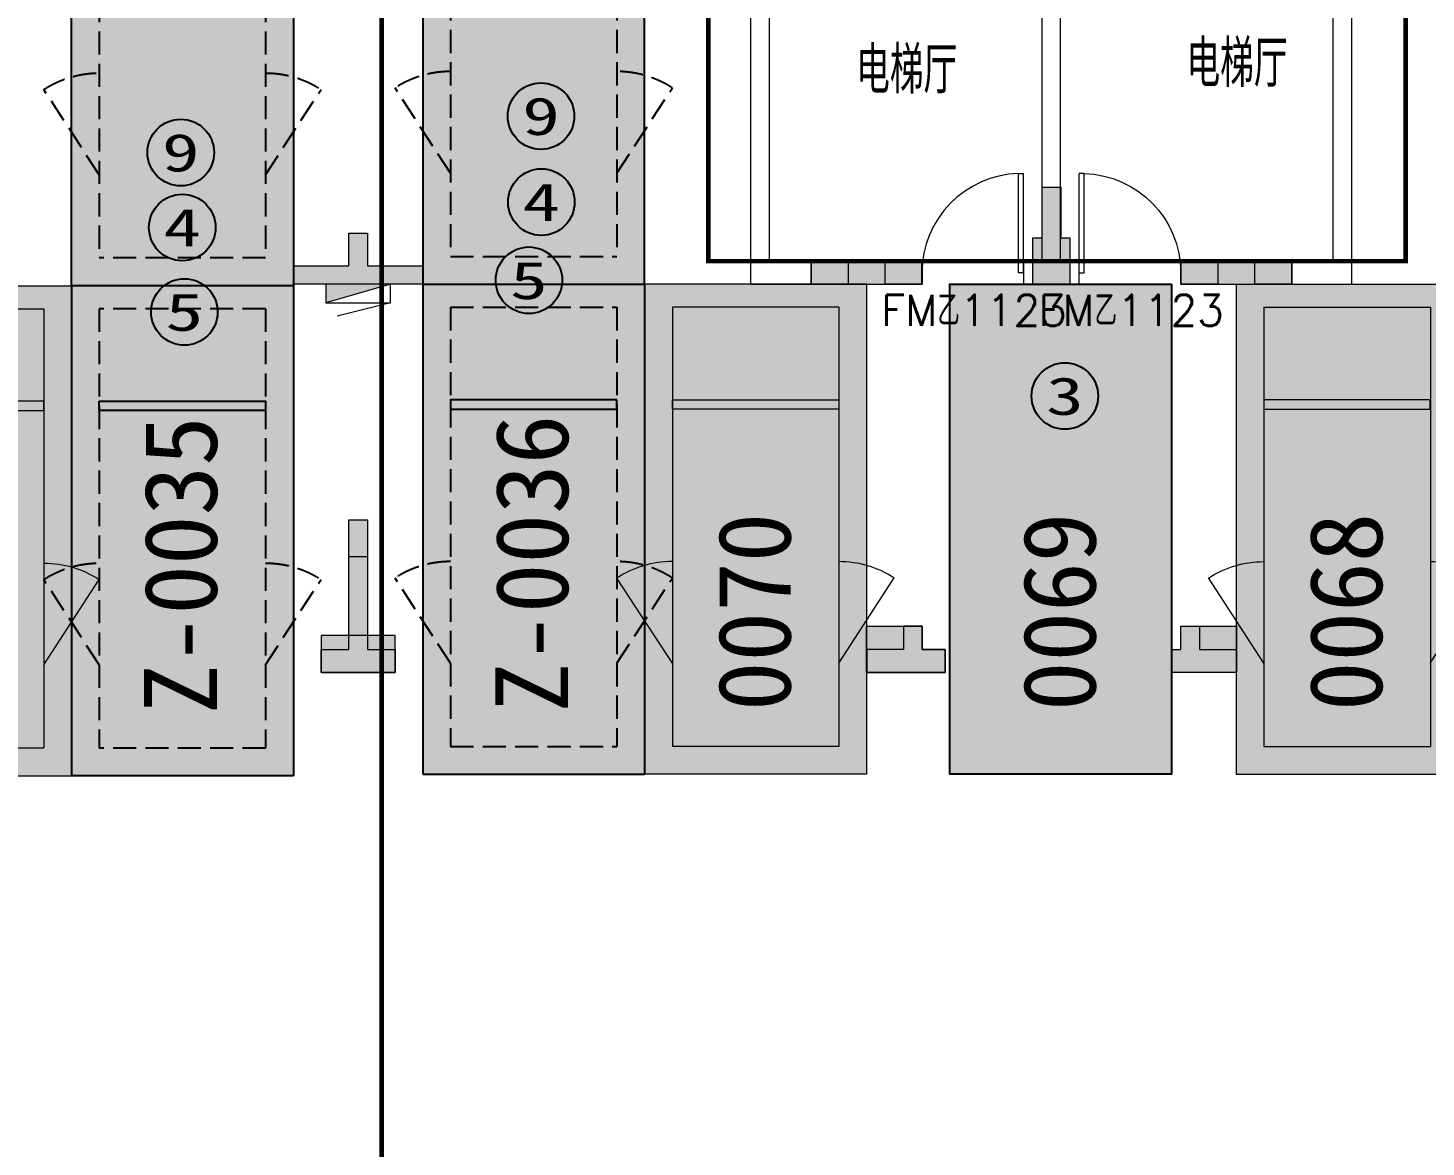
# Model space of a CAD drawing. Extents: x -264757 to 86229, y 4049843 to 4347093.
# Drawn here: x -22761 to -7636, y 4268776 to 4280879 of the extents above; entities that cross this region are included whole.
import ezdxf
from ezdxf.enums import TextEntityAlignment as Align

# ---------------------------------------------------------------- set-up
doc = ezdxf.new("R2010")
doc.units = 0
doc.header["$LTSCALE"] = 1000
doc.header["$MEASUREMENT"] = 0
doc.linetypes.add('AX-01DK-PB01$1$A-001-车位参照B1$0$A-001-车位参照B1$0$A-001-车位参照B1$0$A-H4-001-基本图形$0$A-001-车位B1$0$DASH', pattern=[0.35, 0.25, -0.1])
doc.linetypes.add('DASH', pattern=[0.35, 0.25, -0.1])
doc.layers.add('AX-01DK-PB01$0$AX-001DK-01-PB01-02$0$A-3-WinF(Text)', color=8, linetype='Continuous', plot=False)
for name, color, linetype in [('不利因素1-紧邻消火栓', 7, 'Continuous'), ('不利因素3-紧邻房间出入口', 7, 'Continuous'), ('不利因素4-紧邻行车坡道', 7, 'Continuous'), ('不利因素5-单面靠墙', 7, 'Continuous'), ('不可售车位', 255, 'Continuous'), ('子母车位', 7, 'Continuous'), ('普通车位', 7, 'Continuous')]:
    doc.layers.add(name, color=color, linetype=linetype)
doc.layers.add('无关图层', color=8, linetype='Continuous', lineweight=0)
doc.layers.add('车位归属楼栋范围线', color=7, linetype='Continuous', true_color=0x19e6c7)
doc.styles.add('AX-01DK-PB01$0$AX-001DK-01-PB01-02$0$_TCH_WINDOW', font='SIMPLEX', dxfattribs={"bigfont": 'GBCBIG'})
doc.styles.add('AX-01DK-PB01$0$Standard', font='gbenor.shx', dxfattribs={"bigfont": 'gbcbig.shx'})
doc.styles.add('AX-ACK-BIANH1$0$黑体', font='simhei.ttf')
doc.styles.add('SX-ACK-PB01-WNC-ALL$0$黑体', font='simhei.ttf')
doc.styles.add('黑体', font='simhei.ttf')

# ---------------------------------------------------------------- blocks, each defined once
blk = doc.blocks.new('A$C7e5eb487')
at = {"layer": '普通车位', "true_color": 0xf18f8e}
h = blk.add_hatch(color=11, dxfattribs=at)
h.dxf.hatch_style = 1
h.paths.add_polyline_path([(2400, 0), (2400, -5300), (0, -5300), (0, 0)])
blk = doc.blocks.new('普通车位')
at = {"layer": '无关图层'}
for p, q in [((-2.253, 3.186), (0.077, 3.764)), ((1.352, -1.38), (0.077, 3.764)), ((-1.889, 2.967), (-0.142, 3.4)), ((1.001, -1.21), (-0.142, 3.4)), ((-0.977, -1.958), (-2.253, 3.186)), ((-0.746, -1.643), (-1.889, 2.967)), ((-0.746, -1.643), (1.001, -1.21)), ((-0.977, -1.958), (1.352, -1.38))]:
    blk.add_line(p, q, dxfattribs=at)
for points in [[(0.074, 2.527), (0.879, 1.777)], [(-1.673, 2.094), (-2.033, 1.054)]]:
    blk.add_lwpolyline(points, dxfattribs=at)
blk.add_lwpolyline([(0.76, -0.239), (-0.987, -0.673), (-1.011, -0.575), (0.736, -0.142)], close=True, dxfattribs=at)
for centre, start, end in [((0.074, 2.527), 283.9287, 316.9845), ((-1.673, 2.094), 250.873, 283.9287)]:
    blk.add_arc(centre, 1.1, start, end, dxfattribs=at)
at = {"layer": '普通车位', "xscale": -0.0009999999999999812, "yscale": 0.0009999999999999812, "zscale": 0.0009999999999999812, "rotation": 13.92873520577783}
blk.add_blockref('A$C7e5eb487', (0.077, 3.764), dxfattribs=at)
blk = doc.blocks.new('A$C741380cb')
at = {"layer": '子母车位', "true_color": 0x0617f9}
h = blk.add_hatch(color=5, dxfattribs=at)
h.dxf.hatch_style = 1
h.paths.add_polyline_path([(2400, 0), (2400, -10400), (0, -10400), (0, 0)])
blk = doc.blocks.new('子母车位1')
at = {"layer": '子母车位', "color": 8, "linetype": 'AX-01DK-PB01$1$A-001-车位参照B1$0$A-001-车位参照B1$0$A-001-车位参照B1$0$A-H4-001-基本图形$0$A-001-车位B1$0$DASH'}
for p, q in [((330318, -478521), (332118, -478521)), ((330318, -478521), (330318, -483071, 0)), ((332118, -478521), (332118, -483071, 0)), ((330318, -483071, 0), (332118, -483071, 0)), ((330318, -483621, 0), (332118, -483621, 0)), ((330318, -483621, 0), (330318, -488371)), ((332118, -483621, 0), (332118, -488371)), ((330318, -488371), (332118, -488371))]:
    blk.add_line(p, q, dxfattribs=at)
at = {"layer": '子母车位', "color": 83}
for p, q in [((330018, -483371, 0), (330018, -488671)), ((330018, -483371, 0), (332418, -483371, 0)), ((332418, -483371, 0), (332418, -488671)), ((330018, -488671), (332418, -488671))]:
    blk.add_line(p, q, dxfattribs=at)
blk.add_lwpolyline([(332418, -478271), (330018, -478271), (330018, -483371), (332418, -483371)], close=True, dxfattribs=at)
at = {"layer": '子母车位'}
blk.add_lwpolyline([(332118, -479521), (330318, -479521), (330318, -479621), (332118, -479621)], close=True, dxfattribs=at)
at = {"layer": '子母车位', "linetype": 'AX-01DK-PB01$1$A-001-车位参照B1$0$A-001-车位参照B1$0$A-001-车位参照B1$0$A-H4-001-基本图形$0$A-001-车位B1$0$DASH'}
for points in [[(330318, -482171), (329718, -481249)], [(332118, -482171), (332718, -481249)]]:
    blk.add_lwpolyline(points, dxfattribs=at)
at = {"layer": '子母车位', "elevation": 0}
blk.add_lwpolyline([(332118, -484621), (330318, -484621), (330318, -484721), (332118, -484721)], close=True, dxfattribs=at)
at = {"layer": '子母车位', "linetype": 'AX-01DK-PB01$1$A-001-车位参照B1$0$A-001-车位参照B1$0$A-001-车位参照B1$0$A-H4-001-基本图形$0$A-001-车位B1$0$DASH', "elevation": 0}
for points in [[(330318, -487471), (329718, -486549)], [(332118, -487471), (332718, -486549)]]:
    blk.add_lwpolyline(points, dxfattribs=at)
at = {"layer": '子母车位', "linetype": 'AX-01DK-PB01$1$A-001-车位参照B1$0$A-001-车位参照B1$0$A-001-车位参照B1$0$A-H4-001-基本图形$0$A-001-车位B1$0$DASH'}
for centre, start, end in [((330318, -482171, 0), 89.9997, 123.0554), ((332118, -482171, 0), 56.9439, 89.9997), ((330318, -487471), 89.9997, 123.0554), ((332118, -487471), 56.9439, 89.9997)]:
    blk.add_arc(centre, 1100, start, end, dxfattribs=at)
at = {"layer": '子母车位', "rotation": 179.9996583709065}
blk.add_blockref('A$C741380cb', (332418, -488671), dxfattribs=at)
blk = doc.blocks.new('20200722.21175556')
at = {"layer": '不利因素1-紧邻消火栓', "true_color": 0x3c6a45}
h = blk.add_hatch(color=97, dxfattribs=at)
h.dxf.hatch_style = 1
edge = h.paths.add_edge_path()
edge.add_arc((360, 360), 360, 0, 360)
at = {"layer": '不利因素1-紧邻消火栓'}
blk.add_circle((360, 360), 360, dxfattribs=at)
at = {"layer": '不利因素1-紧邻消火栓', "style": '黑体', "width": 1.390625}
blk.add_text('9', height=407, dxfattribs=at).set_placement((156, 156), (564, 156), align=Align.FIT)
blk = doc.blocks.new('SX-ACK-PB01-WNC-ALL$0$20200722.21182536')
at = {"layer": '不利因素3-紧邻房间出入口', "true_color": 0xe4d218}
h = blk.add_hatch(color=52, dxfattribs=at)
h.dxf.hatch_style = 1
edge = h.paths.add_edge_path()
edge.add_arc((360, 360), 360, 0, 360)
at = {"layer": '不利因素3-紧邻房间出入口'}
blk.add_circle((360, 360), 360, dxfattribs=at)
at = {"layer": '不利因素3-紧邻房间出入口', "style": 'SX-ACK-PB01-WNC-ALL$0$黑体', "width": 1.390625}
blk.add_text('3', height=407, dxfattribs=at).set_placement((156, 156), (564, 156), align=Align.FIT)
blk = doc.blocks.new('20200722.21182971')
at = {"layer": '不利因素4-紧邻行车坡道', "true_color": 0x9591ce}
h = blk.add_hatch(color=193, dxfattribs=at)
h.dxf.hatch_style = 1
edge = h.paths.add_edge_path()
edge.add_arc((360, 360), 360, 0, 360)
at = {"layer": '不利因素4-紧邻行车坡道'}
blk.add_circle((360, 360), 360, dxfattribs=at)
at = {"layer": '不利因素4-紧邻行车坡道', "style": '黑体', "width": 1.390625}
blk.add_text('4', height=407, dxfattribs=at).set_placement((156, 156), (564, 156), align=Align.FIT)
blk = doc.blocks.new('SX-ACK-PB01-WNC-ALL$0$20200722.21183209')
at = {"layer": '不利因素5-单面靠墙', "true_color": 0x6d711d}
h = blk.add_hatch(color=66, dxfattribs=at)
h.dxf.hatch_style = 1
edge = h.paths.add_edge_path()
edge.add_arc((360, 360), 360, 0, 360)
at = {"layer": '不利因素5-单面靠墙'}
blk.add_circle((360, 360), 360, dxfattribs=at)
at = {"layer": '不利因素5-单面靠墙', "style": 'SX-ACK-PB01-WNC-ALL$0$黑体', "width": 1.390625}
blk.add_text('5', height=407, dxfattribs=at).set_placement((156, 156), (564, 156), align=Align.FIT)
blk = doc.blocks.new('销控车位')
at = {"layer": '不可售车位', "true_color": 0x757b8a}
h = blk.add_hatch(color=8, dxfattribs=at)
h.dxf.hatch_style = 1
h.paths.add_polyline_path([(2400, 0), (2400, -5300), (0, -5300), (0, 0)])
at = {"layer": '不可售车位', "color": 8, "true_color": 0x757b8a}
blk.add_lwpolyline([(2400, 0), (2400, -5300), (0, -5300), (0, 0)], close=True, dxfattribs=at)
blk = doc.blocks.new('AX-01DK-PB01$0$$DorLib2D$00000001')
at = {"layer": '无关图层'}
for p, q in [((0.45, 0.975), (0.5, 0.975)), ((0.45, 0), (0.45, 0.975)), ((0.5, 0), (0.5, 0.975)), ((0.5, 0), (0.45, 0))]:
    blk.add_line(p, q, dxfattribs=at)
at = {"layer": '无关图层', "lineweight": 13}
blk.add_arc((0.475, 0), 0.975, 91.4693, 180, dxfattribs=at)
blk = doc.blocks.new('PX-03CK-XHS$1$$TWTSYS$00000508')
at = {"layer": '无关图层'}
for p, q in [((-0.5, 0.5), (0.324, 1.224)), ((-0.5, 0.5), (-0.5, -0.5)), ((-0.5, -0.5), (0.5, 0.5)), ((0.5, 0.5), (-0.5, 0.5)), ((0.5, -0.5), (0.5, 0.5)), ((-0.5, -0.5), (0.5, -0.5))]:
    blk.add_line(p, q, dxfattribs=at)
blk.add_solid([(0.5, -0.5), (0.5, 0.5), (-0.5, -0.5)], dxfattribs=at)

msp = doc.modelspace()

# ---------------------------------------------------------------- hatches: boundary and pattern name
at = {"layer": '无关图层'}
for points in [[(-11888.5, 4278608), (-11788.5, 4278608), (-11788.5, 4279158), (-11588.5, 4279158), (-11588.5, 4278608), (-11488.5, 4278608), (-11488.5, 4278108), (-11888.5, 4278108)], [(-19889.1, 4278308), (-19289.1, 4278308), (-19289.1, 4278658), (-19089.1, 4278658), (-19089.1, 4278308), (-18489.1, 4278308), (-18489.1, 4278108), (-19889.1, 4278108)], [(-14289.2, 4278358), (-13889.2, 4278358.6), (-13889.2, 4278107.5), (-14289.2, 4278107)], [(-13488.5, 4278358), (-13088.5, 4278358.6), (-13088.5, 4278107.5), (-13488.5, 4278107)], [(-10289.2, 4278358), (-9889.2, 4278358.6), (-9889.2, 4278107.5), (-10289.2, 4278107)], [(-9488.5, 4278358), (-9088.5, 4278358.6), (-9088.5, 4278107.5), (-9488.5, 4278107)], [(-19088.7, 4275558), (-19089, 4275158), (-19290.1, 4275158), (-19289.7, 4275558)], [(-13687.9, 4274408), (-13087.9, 4274408), (-13087.9, 4274158), (-12837.5, 4274158), (-12837.5, 4273908), (-13687.9, 4273908)], [(-10287.5, 4274408), (-9687.5, 4274408), (-9687.5, 4273908), (-10287.5, 4273908), (-10387.5, 4273908), (-10387.3, 4274158), (-10287.5, 4274158)], [(-18789.4, 4274309), (-19589.6, 4274309), (-19589.6, 4273909), (-18789.4, 4273909)]]:
    msp.add_hatch(color=256, dxfattribs=at).paths.add_polyline_path(points)
h = msp.add_hatch(color=256, dxfattribs=at)
h.dxf.hatch_style = 1
h.paths.add_polyline_path([(-19889.2, 4278308), (-19289.2, 4278308), (-19289.2, 4278658), (-19089.2, 4278658), (-19089.2, 4278308), (-18489.2, 4278308), (-18489.2, 4278108), (-19889.2, 4278108)])
h = msp.add_hatch(color=256, dxfattribs=at)
h.dxf.hatch_style = 1
h.paths.add_polyline_path([(-13088.8, 4278358.6), (-14289.2, 4278358.6), (-14289.2, 4278107), (-13088.8, 4278107)])
h = msp.add_hatch(color=256, dxfattribs=at)
h.dxf.hatch_style = 1
h.paths.add_polyline_path([(-9088.8, 4278358.6), (-10289.2, 4278358.6), (-10289.2, 4278107), (-9088.8, 4278107)])
h = msp.add_hatch(color=256, dxfattribs=at)
h.dxf.hatch_style = 1
h.paths.add_polyline_path([(-19589.1, 4274158), (-19289.1, 4274158), (-19289.1, 4275558), (-19089.1, 4275558), (-19089.1, 4274158), (-18789.1, 4274158), (-18789.1, 4273908), (-19589.1, 4273908)])
h = msp.add_hatch(color=256, dxfattribs=at)
h.dxf.hatch_style = 1
h.paths.add_polyline_path([(-12837.5, 4273908), (-12837.5, 4274158), (-13087.5, 4274158), (-13087.5, 4274408), (-13287.5, 4274408), (-13287.5, 4274158), (-13687.5, 4274158), (-13687.5, 4273908), (-13287.5, 4273908)])
h = msp.add_hatch(color=256, dxfattribs=at)
h.dxf.hatch_style = 1
h.paths.add_polyline_path([(-10387.5, 4273908), (-10387.5, 4274158), (-10287.5, 4274158), (-10287.5, 4274408), (-10087.5, 4274408), (-10087.5, 4274158), (-9687.5, 4274158), (-9687.5, 4273908), (-10087.5, 4273908)])

# ---------------------------------------------------------------- linework, layer by layer
for p, q in [((-8439.4, 4278107), (-8439.4, 4282607)), ((-14939.6, 4278107), (-14939.6, 4282507)), ((-14739.6, 4278357), (-14739.6, 4282407)), ((-11789.2, 4278357), (-11789.2, 4282407)), ((-11589.2, 4278357), (-11589.2, 4282407)), ((-8639.4, 4278357), (-8639.4, 4282407)), ((-13089.2, 4278357), (-14739.6, 4278357)), ((-13089.2, 4278107), (-13089.2, 4278357)), ((-11789.2, 4278357), (-11989.2, 4278357)), ((-11989.2, 4278357), (-11989.2, 4278107)), ((-11389.2, 4278357), (-11589.2, 4278357)), ((-11389.2, 4278107), (-11389.2, 4278357)), ((-8639.4, 4278357), (-10289.2, 4278357)), ((-10289.2, 4278357), (-10289.2, 4278107)), ((-14939.6, 4278107), (-13089.2, 4278107)), ((-11989.2, 4278107), (-11689.2, 4278107)), ((-11689.2, 4278107), (-11389.2, 4278107)), ((-10289.2, 4278107), (-8439.4, 4278107))]:
    msp.add_line(p, q, dxfattribs=at)
for points in [[(-11888.5, 4278608), (-11788.5, 4278608), (-11788.5, 4279158), (-11588.5, 4279158), (-11588.5, 4278608), (-11488.5, 4278608), (-11488.5, 4278108), (-11888.5, 4278108)], [(-19889.2, 4278308), (-19289.2, 4278308), (-19289.2, 4278658), (-19089.2, 4278658), (-19089.2, 4278308), (-18489.2, 4278308), (-18489.2, 4278108), (-19889.2, 4278108)], [(-19889.1, 4278308), (-19289.1, 4278308), (-19289.1, 4278658), (-19089.1, 4278658), (-19089.1, 4278308), (-18489.1, 4278308), (-18489.1, 4278108), (-19889.1, 4278108)], [(-14289.2, 4278358), (-13889.2, 4278358.6), (-13889.2, 4278107.5), (-14289.2, 4278107)], [(-13088.8, 4278358.6), (-14289.2, 4278358.6), (-14289.2, 4278107), (-13088.8, 4278107)], [(-13488.5, 4278358), (-13088.5, 4278358.6), (-13088.5, 4278107.5), (-13488.5, 4278107)], [(-10289.2, 4278358), (-9889.2, 4278358.6), (-9889.2, 4278107.5), (-10289.2, 4278107)], [(-9088.8, 4278358.6), (-10289.2, 4278358.6), (-10289.2, 4278107), (-9088.8, 4278107)], [(-9488.5, 4278358), (-9088.5, 4278358.6), (-9088.5, 4278107.5), (-9488.5, 4278107)], [(-19589.1, 4274158), (-19289.1, 4274158), (-19289.1, 4275558), (-19089.1, 4275558), (-19089.1, 4274158), (-18789.1, 4274158), (-18789.1, 4273908), (-19589.1, 4273908)], [(-19088.7, 4275558), (-19089, 4275158), (-19290.1, 4275158), (-19289.7, 4275558)], [(-13687.9, 4274408), (-13087.9, 4274408), (-13087.9, 4274158), (-12837.5, 4274158), (-12837.5, 4273908), (-13687.9, 4273908)], [(-12837.5, 4273908), (-12837.5, 4274158), (-13087.5, 4274158), (-13087.5, 4274408), (-13287.5, 4274408), (-13287.5, 4274158), (-13687.5, 4274158), (-13687.5, 4273908), (-13287.5, 4273908)], [(-10387.5, 4273908), (-10387.5, 4274158), (-10287.5, 4274158), (-10287.5, 4274408), (-10087.5, 4274408), (-10087.5, 4274158), (-9687.5, 4274158), (-9687.5, 4273908), (-10087.5, 4273908)], [(-10287.5, 4274408), (-9687.5, 4274408), (-9687.5, 4273908), (-10287.5, 4273908), (-10387.5, 4273908), (-10387.3, 4274158), (-10287.5, 4274158)], [(-18789.4, 4274309), (-19589.6, 4274309), (-19589.6, 4273909), (-18789.4, 4273909)]]:
    msp.add_lwpolyline(points, close=True, dxfattribs=at)
at = {"layer": '车位归属楼栋范围线', "linetype": 'DASH', "ltscale": 5, "const_width": 50}
msp.add_lwpolyline([(14811.8, 4283730.4), (7462.8, 4283730.4), (7462.8, 4278357), (-173.2, 4278357), (-173.2, 4283752.5), (-3639.9, 4283752.5), (-7857.4, 4283752.5), (-7857.4, 4278357), (-15400.9, 4278357), (-15400.9, 4283696.7), (-18934.2, 4283696.7), (-18934.2, 4267370.4), (-18181.1, 4267370.4), (-18181.1, 4229191), (-15769.4, 4229191), (-15769.9, 4223558), (5358.1, 4223558), (5358.1, 4244664.1), (26760.9, 4244664.1)], dxfattribs=at)

# ---------------------------------------------------------------- block references
at = {"layer": '不利因素1-紧邻消火栓'}
for p in [(-17570.2, 4279565.4), (-21467.7, 4279171.3)]:
    msp.add_blockref('20200722.21175556', p, dxfattribs=at)
at = {"layer": '不利因素3-紧邻房间出入口'}
msp.add_blockref('SX-ACK-PB01-WNC-ALL$0$20200722.21182536', (-11903.3, 4276538.3), dxfattribs=at)
at = {"layer": '不利因素4-紧邻行车坡道'}
for p in [(-17566.9, 4278635.9), (-21451.5, 4278360.8)]:
    msp.add_blockref('20200722.21182971', p, dxfattribs=at)
at = {"layer": '不利因素5-单面靠墙'}
for p in [(-17701, 4277790.2), (-21428.7, 4277447.4)]:
    msp.add_blockref('SX-ACK-PB01-WNC-ALL$0$20200722.21183209', p, dxfattribs=at)
at = {"layer": '不可售车位'}
msp.add_blockref('销控车位', (-12789.6, 4278108), dxfattribs=at)
at = {"layer": '子母车位', "xscale": -1, "rotation": 359.9996583709064}
msp.add_blockref('子母车位1', (310131.4, 4761460.8), dxfattribs=at)
at = {"layer": '子母车位', "rotation": 0.0003416290935707719}
msp.add_blockref('子母车位1', (-348510.6, 4761477.1), dxfattribs=at)
at = {"layer": '无关图层'}
ref = msp.add_blockref('AX-01DK-PB01$0$$DorLib2D$00000001', (-12539.2, 4278232), dxfattribs=dict(at, xscale=-1100, yscale=-1100, zscale=250, rotation=180.0000000004404))
ref.add_attrib('A', 'FM乙1123', (-13530.2, 4277656.9), dxfattribs={"layer": 'AX-01DK-PB01$0$AX-001DK-01-PB01-02$0$A-3-WinF(Text)', "height": 337.59, "style": 'AX-01DK-PB01$0$AX-001DK-01-PB01-02$0$_TCH_WINDOW'})
ref = msp.add_blockref('AX-01DK-PB01$0$$DorLib2D$00000001', (-10839.2, 4278232), dxfattribs=dict(at, xscale=1100, yscale=-1100, zscale=250, rotation=179.9999999995595))
ref.add_attrib('A', 'FM乙1123', (-11830.2, 4277657), dxfattribs={"layer": 'AX-01DK-PB01$0$AX-001DK-01-PB01-02$0$A-3-WinF(Text)', "height": 337.59, "rotation": 360, "style": 'AX-01DK-PB01$0$AX-001DK-01-PB01-02$0$_TCH_WINDOW'})
at = {"layer": '无关图层', "xscale": 700, "yscale": 200, "zscale": 700, "rotation": 180}
msp.add_blockref('PX-03CK-XHS$1$$TWTSYS$00000508', (-19189.1, 4278008), dxfattribs=at)
at = {"layer": '普通车位', "extrusion": (0, 0, -1), "zscale": -1000.000000000019}
for p, xscale, yscale, rotation in [((23270, 4276426.5), 1000.000000000019, 1000.000000000019, 166.0712647942222), ((15109.2, 4276442.8), -1000.000000000019, 1000.00000000002, 193.9287352057778), ((8270, 4276442.8), 1000.000000000019, 1000.000000000019, 166.0712647942222)]:
    msp.add_blockref('普通车位', p, dxfattribs=dict(at, xscale=xscale, yscale=yscale, rotation=rotation))

# ---------------------------------------------------------------- texts
at = {"layer": '无关图层', "style": 'AX-01DK-PB01$0$Standard'}
for p in [(-13801.7, 4280170), (-10228.2, 4280240.9)]:
    msp.add_text('电梯厅', height=506.38, dxfattribs=at).set_placement(p)
at = {"layer": '无关图层', "style": 'AX-ACK-BIANH1$0$黑体'}
for s, p in [('Z-0035', (-20716.8, 4273461.2)), ('Z-0036', (-16916.8, 4273477.5)), ('0070', (-14510.5, 4273490.7, 0)), ('0069', (-11210.5, 4273490.7, 0)), ('0068', (-8110.6, 4273490.7, 0))]:
    msp.add_text(s, height=788.61, rotation=90, dxfattribs=at).set_placement(p)

doc.saveas('drawing.dxf')
